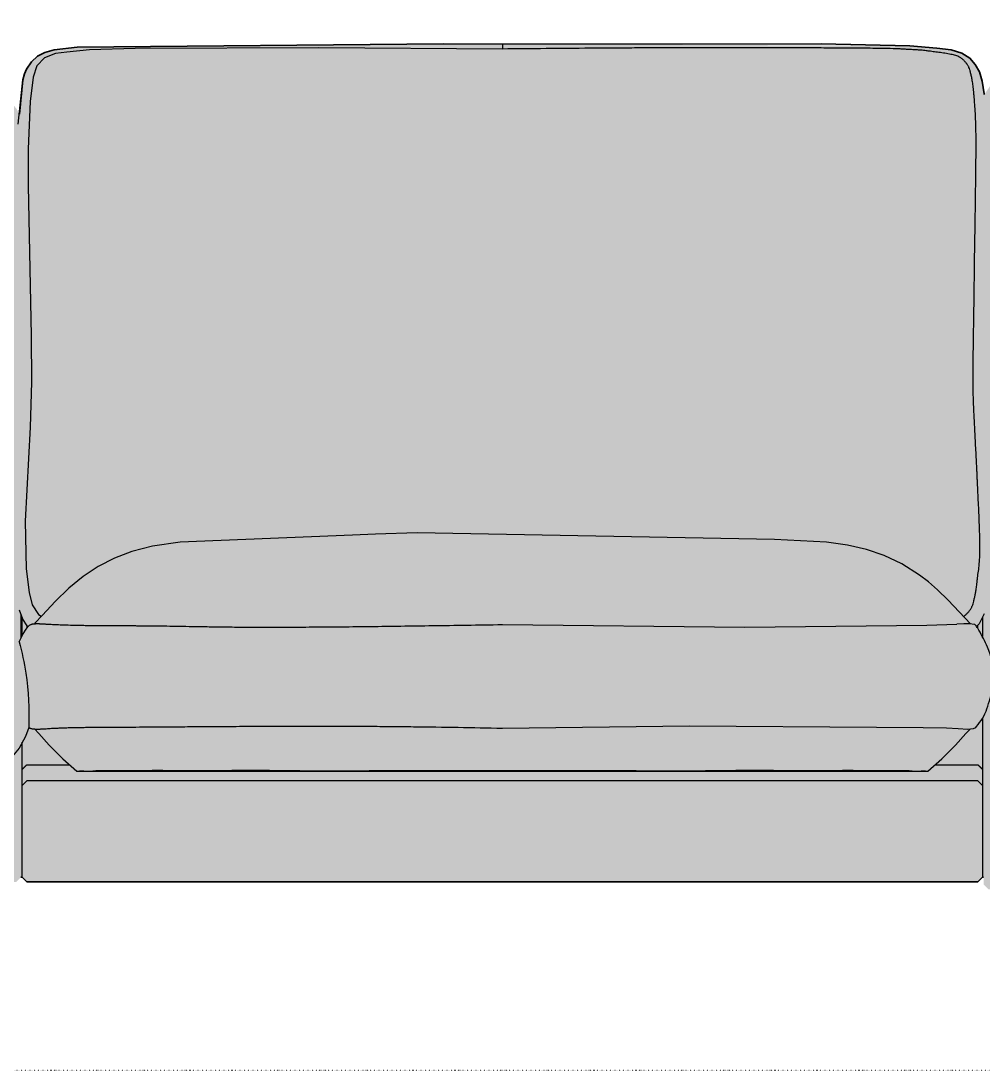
# Model space of a CAD drawing. Header units: millimetres. Extents: x -9 to 4756, y -3292 to 797.
# Drawn here: x 782 to 1513, y 0 to 797 of the extents above; entities that cross this region are included whole.
import ezdxf

# ---------------------------------------------------------------- set-up
doc = ezdxf.new("R2010")
doc.units = ezdxf.units.MM
doc.linetypes.add('Dots', pattern=[1, 0, -1])
doc.layers.add('Blocks', color=7, linetype='Continuous')
doc.layers.add('Blocks$Fill', color=7, linetype='Continuous', true_color=0xffffff)
for name, color, linetype, lineweight, true_color in [('Blocks$Inner', 7, 'Continuous', 25, 0x007f00), ('Blocks$Outline', 7, 'Continuous', 35, 0xff3f3f), ('Groud', 7, 'Dots', 25, 0x243775)]:
    doc.layers.add(name, color=color, linetype=linetype, lineweight=lineweight, true_color=true_color)

# ---------------------------------------------------------------- blocks, each defined once
blk = doc.blocks.new('Lune JH302 Sofa Front')
at = {"layer": 'Blocks$Fill'}
blk.add_hatch(color=256, dxfattribs=at).paths.add_polyline_path([(1513.61, 740.61), (1524.28, 756.15), (1532.53, 764.01), (1542.59, 771.14), (1579.07, 785.66), (1616.95, 792.49), (1667.57, 796.13), (1744.49, 796.53), (1853.2, 791.47), (1997.39, 784.94), (2062.62, 789.47), (2101.69, 786.38), (2126.62, 776.69), (2149.95, 760.5), (2167.71, 740.4), (2181.19, 715.71), (2184.92, 703), (2198.76, 697.92), (2225.7, 681.37), (2248.18, 658.94), (2263.71, 634.96), (2282.11, 601.84), (2285.75, 595.07), (2292.17, 590.11), (2303.21, 561.32), (2303.39, 555.42), (2303.65, 543.39), (2303.58, 530.12), (2302.08, 461.15), (2294.01, 295.19), (2293.19, 242.74), (2293.19, 240.25), (2293.22, 224.32), (2292.96, 223.72), (2292.66, 223.08), (2292.01, 221.74), (2290.55, 218.89), (2290.45, 218.08), (2290.32, 217.27), (2290.16, 216.46), (2290.07, 216.06), (2289.97, 215.66), (2289.53, 214.07), (2289.44, 213.67), (2289.4, 213.47), (2289.36, 213.27), (2289.33, 213.07), (2289.31, 212.97), (2289.3, 212.87), (2289.29, 212.77), (2289.29, 212.67), (2289.28, 212.57), (2289.28, 212.47), (2289.28, 212.37), (2289.28, 212.27), (2289.28, 212.17), (2289.29, 212.07), (2289.3, 211.97), (2289.31, 211.87), (2289.32, 211.77), (2289.34, 211.67), (2289.37, 211.47), (2289.41, 211.27), (2289.46, 211.07), (2289.51, 210.87), (2289.62, 210.48), (2289.94, 209.49), (2289.97, 209.39), (2290, 209.29), (2290.02, 209.21), (2290.03, 209.17), (2290.03, 209.13), (2290.04, 209.11), (2290.04, 209.08), (2290.04, 209.06), (2290.04, 209.04), (2290.04, 209.02), (2290.05, 209), (2290.05, 208.98), (2290.04, 208.96), (2290.04, 208.94), (2290.04, 208.92), (2290.04, 208.91), (2290.04, 208.9), (2290.04, 208.89), (2290.04, 208.88), (2290.03, 208.87), (2290.03, 208.86), (2290.03, 208.85), (2290.03, 208.84), (2290.02, 208.83), (2290.02, 208.82), (2290.02, 208.8), (2290.01, 208.79), (2290.01, 208.78), (2290, 208.77), (2290, 208.76), (2290, 208.75), (2289.99, 208.74), (2289.99, 208.73), (2289.98, 208.72), (2289.97, 208.71), (2289.97, 208.7), (2289.96, 208.69), (2289.96, 208.68), (2289.95, 208.67), (2289.94, 208.66), (2289.93, 208.65), (2289.93, 208.64), (2289.92, 208.63), (2289.9, 208.61), (2289.89, 208.59), (2289.87, 208.57), (2289.85, 208.55), (2276.07, 193.18), (2262.53, 181.15), (2245.89, 168.91), (2224.08, 155.57), (2210.93, 148.5), (2181.92, 134.33), (2181.89, 134.31), (2181.85, 134.3), (2181.81, 134.28), (2181.77, 134.26), (2181.73, 134.25), (2181.68, 134.23), (2181.58, 134.2), (2181.46, 134.16), (2181.33, 134.13), (2181.19, 134.1), (2181.04, 134.06), (2179.51, 133.73), (2177.79, 133.46), (2177.25, 133.39), (2176.67, 133.32), (2175.39, 133.22), (2164.19, 132.75), (2126.85, 132.23), (2126.85, 126), (2112.74, 126), (2109.96, 2.81), (2106.96, 0), (2083.52, 0), (2080.52, 2.81), (2078.5, 83.08), (2077.74, 126), (2074.43, 126), (2071.9, 3.06), (2068.9, 0), (2045.46, 0), (2042.46, 3.06), (2040.45, 90.33), (2039.76, 132.32), (1751.97, 132.54), (1751.97, 126), (1737.86, 126), (1735.08, 2.81), (1732.08, 0), (1708.63, 0), (1705.63, 2.81), (1703.62, 83.08), (1702.86, 126), (1688.74, 126), (1688.74, 132.73), (1548.88, 134.27), (1540.46, 134.68), (1539.4, 134.76), (1538.03, 134.91), (1537.04, 135.04), (1536.56, 135.12), (1533.89, 135.62), (1529.44, 136.27), (1526.79, 136.58), (1521.49, 137.1), (1519.11, 137.25), (1518.26, 137.27), (1517.19, 137.28), (1516.93, 137.29), (1516.74, 137.29), (1514.97, 139.04), (1513.2, 140.79), (1513.2, 146.37), (1512.25, 146.37), (1508.75, 142.87), (786.39, 142.87), (782.89, 146.37), (781.89, 146.37), (778.39, 142.87), (548.55, 142.22), (226.65, 140.16), (226.65, 134), (211.91, 134), (209.14, 2.99), (206.14, 0), (182.69, 0), (179.69, 2.99), (177.68, 88.35), (176.92, 134), (163.42, 134), (163.42, 139.71), (136.57, 139.84), (131.65, 140.1), (120.06, 141.64), (109.24, 143.53), (89.03, 148.4), (54.11, 162.37), (28.85, 180.08), (12.03, 200.29), (2.22, 222.39), (1.67, 224.07), (1.67, 224.08), (1.67, 224.08), (1.67, 224.08), (1.67, 224.09), (1.66, 224.09), (1.66, 224.09), (1.66, 224.09), (1.66, 224.09), (1.66, 224.1), (1.66, 224.1), (1.66, 224.1), (1.66, 224.1), (1.66, 224.1), (1.66, 224.11), (1.66, 224.11), (1.66, 224.11), (1.66, 224.11), (1.66, 224.11), (1.66, 224.12), (1.66, 224.12), (1.66, 224.12), (1.66, 224.12), (1.66, 224.12), (1.66, 224.13), (1.66, 224.13), (1.66, 224.13), (1.66, 224.13), (1.66, 224.13), (1.66, 224.14), (1.66, 224.14), (1.66, 224.14), (1.66, 224.14), (1.66, 224.14), (1.66, 224.15), (1.66, 224.15), (1.66, 224.15), (1.66, 224.15), (1.66, 224.15), (1.66, 224.16), (1.66, 224.16), (1.66, 224.16), (1.66, 224.16), (1.66, 224.16), (1.66, 224.17), (1.66, 224.17), (1.66, 224.17), (1.67, 224.17), (1.67, 224.17), (1.67, 224.18), (1.67, 224.18), (1.67, 224.19), (1.68, 224.19), (1.68, 224.19), (1.68, 224.2), (1.69, 224.2), (1.69, 224.21), (1.69, 224.21), (1.7, 224.21), (1.7, 224.22), (1.7, 224.22), (1.71, 224.23), (1.71, 224.23), (1.72, 224.23), (1.72, 224.24), (1.73, 224.25), (1.74, 224.25), (1.75, 224.26), (1.76, 224.27), (1.78, 224.28), (1.79, 224.28), (1.8, 224.29), (1.82, 224.3), (1.83, 224.31), (1.86, 224.32), (1.86, 224.32), (1.86, 224.32), (1.9, 242.74), (1.7, 266.79), (-0.15, 323.58), (-8.48, 529.41), (-8.53, 546.87), (-8.12, 566.39), (-8.16, 568.78), (4.95, 591.73), (9.66, 595.6), (20.76, 616.06), (37.54, 645.3), (52.91, 666.19), (75.05, 685.49), (102.77, 700.91), (116.43, 705.13), (128.93, 726.23), (148.3, 746.04), (171.02, 760.2), (198.2, 769.3), (225.36, 771.48), (258.78, 769.07), (337.11, 766.85), (410.72, 770.92), (690.62, 772.46), (716.02, 767.55), (753.29, 753.16), (763.35, 746.16), (771.6, 738.42), (778.75, 729.48), (780.65, 725.83), (783.34, 751.8), (784.63, 756.29), (786.09, 759.83), (789.8, 765.51), (794.47, 769.7), (800.09, 772.67), (807.15, 774.7), (824.49, 776.59), (1102.84, 779.13), (1457.15, 777.74), (1477.65, 775.93), (1488.47, 774.6), (1496.65, 771.98), (1502.59, 768.22), (1506.86, 763.55), (1509.94, 757.81), (1512.03, 750.77), (1513.57, 741.2)], flags=0)
at = {"layer": 'Blocks$Inner'}
for p, q in [((788.14, 362.51), (790.32, 353.27)), ((786.39, 231.85), (818.72, 231.85)), ((1476.48, 231.85), (1508.75, 231.85)), ((782.89, 216.15), (782.89, 228.37)), ((1512.25, 228.37), (1512.25, 216.15)), ((1508.75, 219.58), (786.39, 219.58))]:
    blk.add_line(p, q, dxfattribs=at)
for points in [[(787.21, 336.55), (786.51, 337.22), (783.27, 342.38), (780.79, 349.1)], [(779.85, 718.14), (783.34, 751.8), (784.63, 756.29), (786.09, 759.83), (789.8, 765.51), (794.47, 769.7), (800.09, 772.67), (807.15, 774.7), (824.49, 776.59), (1102.84, 779.13), (1147.62, 778.99), (1389.83, 779.08), (1457.15, 777.74), (1477.65, 775.93), (1488.47, 774.6), (1496.65, 771.98), (1502.59, 768.22), (1506.86, 763.55), (1509.94, 757.81), (1512.03, 750.77), (1513.57, 741.2)], [(1513.47, 346.29), (1509.79, 338.77), (1507.87, 336.67)], [(1147.57, 775.22), (1008.15, 776.17), (868.76, 775.75), (833.95, 774.56), (816.63, 772.85), (808, 771.74), (799.7, 768.62), (793.88, 762.53), (791.08, 753.85), (788.86, 735.27), (787.35, 699.48), (787.41, 671.54), (789.67, 557.39), (789.85, 522.27), (788.88, 488.16), (785.01, 416.63), (785.77, 380.56), (788.14, 362.53)], [(1503.14, 338.75), (1486.27, 356.88), (1478.18, 364.64), (1471.19, 370.65), (1464.57, 375.72), (1450.94, 384.37), (1437.72, 390.66), (1424.23, 395.27), (1409.87, 398.53), (1393.79, 400.67), (1354.41, 402.77), (1082.78, 407.94), (1051.29, 406.85), (1033.63, 406.11), (902.87, 400.67), (881.73, 397.74), (866.23, 393.76), (852.82, 388.61), (840.61, 382.24), (829.17, 374.64), (818.31, 365.81), (807.89, 355.84), (798.17, 345.45), (792.48, 339.23), (792.14, 338.89)], [(790.33, 353.27), (795.12, 345.95), (797.35, 344.55)], [(780.55, 325.2), (783.91, 331.74), (783.95, 331.8), (784.09, 332.03), (785.3, 333.95), (787.08, 336.41)], [(1147.57, 338.24), (1331.79, 336.3), (1423.89, 337.37), (1469.94, 337.72), (1492.87, 338.56)], [(1507.41, 337.28), (1506.44, 338.19), (1502.17, 338.91), (1498.07, 338.87), (1492.87, 338.56)], [(787.99, 260.15), (785.43, 253.31), (780.41, 244.47), (774.25, 236.86), (771.98, 235.82), (768.17, 235.67), (757.34, 237.3), (745.6, 239.87)], [(792.1, 258.97), (795.37, 255.46), (803.43, 246.66), (813.77, 236.19), (824.42, 226.86)], [(824.42, 226.86), (1470.79, 226.86), (1481.44, 236.21), (1491.78, 246.7), (1499.77, 255.45), (1503.16, 259.09)], [(1147.57, 259.59), (1289.65, 261.29), (1431.73, 260.43), (1467.24, 260.16), (1484.99, 259.7), (1493.74, 259.21), (1501.09, 258.89), (1505.38, 259.3), (1507.19, 260.15), (1507.71, 260.82)], [(781.89, 146.37), (782.89, 146.37)], [(1512.25, 146.37), (1508.75, 142.87), (786.39, 142.87), (782.89, 146.37)], [(1512.25, 146.37), (1513.2, 146.37)]]:
    blk.add_lwpolyline(points, dxfattribs=at)
for points, knots in [([(1147.62, 778.99), (1147.62, 778.99), (1147.61, 778.92), (1147.59, 777.62), (1147.57, 775.22)], [0.7069675, 0.7069675, 0.7069675, 0.7069675, 0.7222222, 1, 1, 1, 1]), ([(1507.54, 703.66), (1507.47, 707.75), (1507.31, 715.6), (1507.01, 724.66), (1506.6, 731.74), (1506.22, 736.48), (1505.89, 739.99), (1505.65, 742.64), (1505.4, 745.17), (1505.05, 748.13), (1504.59, 751.26), (1504.08, 753.86), (1503.65, 755.74), (1503.31, 757.12), (1502.99, 758.4), (1502.59, 759.83), (1502.19, 760.99), (1501.7, 762.02), (1501.28, 762.76), (1500.87, 763.38), (1500.49, 763.89), (1500.17, 764.29), (1499.84, 764.7), (1499.41, 765.23), (1498.64, 766.15), (1497.43, 767.41), (1495.86, 768.57), (1494.25, 769.41), (1492.39, 770.18), (1489.38, 771), (1485, 771.81), (1481.1, 772.37), (1478.04, 772.79), (1475.8, 773.08), (1473.79, 773.37), (1471.42, 773.7), (1469.2, 774), (1466.62, 774.26), (1464.4, 774.45), (1462.18, 774.59), (1460.15, 774.7), (1458.43, 774.78), (1456.73, 774.87), (1454.74, 774.98), (1452.5, 775.11), (1449.79, 775.27), (1445.51, 775.46), (1439.35, 775.62), (1429.48, 775.75), (1419.84, 775.83), (1407.28, 775.92), (1392.14, 776.01), (1375.1, 776.11), (1356.71, 776.19), (1337.57, 776.23), (1318.27, 776.23), (1302.56, 776.22), (1290.5, 776.19), (1281.84, 776.16), (1273.4, 776.14), (1262.08, 776.09), (1247.99, 776.02), (1231.12, 775.92), (1208.71, 775.77), (1180.81, 775.54), (1158.62, 775.33), (1147.57, 775.22)], [0.6004834, 0.6004834, 0.6004834, 0.6004834, 0.6086923, 0.6176209, 0.6265495, 0.6354781, 0.6399423, 0.6444066, 0.6488709, 0.6533352, 0.6622638, 0.6711923, 0.6756566, 0.6801209, 0.6845852, 0.6890495, 0.6979781, 0.7024423, 0.7069066, 0.7113709, 0.7136031, 0.7158352, 0.7180673, 0.7202995, 0.7247638, 0.7336923, 0.7426209, 0.7470852, 0.7515495, 0.7604781, 0.7694066, 0.7783352, 0.7827995, 0.7872638, 0.7917281, 0.7961923, 0.8051209, 0.8095852, 0.8140495, 0.8185138, 0.8207459, 0.8229781, 0.8252102, 0.8274423, 0.8319066, 0.8363709, 0.8408352, 0.8497638, 0.8542281, 0.8586923, 0.8631566, 0.8676209, 0.8720852, 0.8765495, 0.8810138, 0.8854781, 0.8899423, 0.8921745, 0.8944066, 0.8966388, 0.8988709, 0.9033352, 0.9077995, 0.9122638, 0.9211923, 0.9301209, 0.9301209, 0.9301209, 0.9301209]), ([(1497.88, 344.43), (1497.9, 344.44), (1498.49, 344.79), (1499.61, 345.61), (1501.15, 347.14), (1502.52, 348.84), (1503.49, 350.31), (1504.13, 351.45), (1504.67, 352.58), (1505.19, 354.03), (1505.62, 355.67), (1505.96, 357.17), (1506.24, 358.43), (1506.53, 359.73), (1506.88, 361.45), (1507.21, 363.28), (1507.54, 365.39), (1507.78, 367.15), (1507.98, 368.81), (1508.15, 370.27), (1508.27, 371.45), (1508.41, 372.65), (1508.61, 374.21), (1509.01, 376.96), (1509.62, 381.16), (1510.11, 386.49), (1510.34, 391.89), (1510.4, 396.59), (1510.33, 402.19), (1510.1, 410.79), (1509.71, 420.59), (1509.24, 430.81), (1508.87, 438.5), (1508.58, 444.75), (1508.35, 449.57), (1508.2, 453.03), (1508.04, 456.47), (1507.82, 461.16), (1507.51, 467.12), (1507.13, 474.32), (1506.61, 483.81), (1506.13, 492.9), (1505.74, 501.04), (1505.52, 506.61), (1505.37, 511.3), (1505.23, 516.47), (1505.18, 520.58), (1505.17, 524.58), (1505.19, 527.77), (1505.22, 530.79), (1505.24, 533.55), (1505.25, 535.84), (1505.27, 538.26), (1505.3, 541.53), (1505.34, 545.75), (1505.41, 551.06), (1505.52, 558.54), (1505.65, 565.69), (1505.76, 571.26), (1507.54, 703.66)], [0.321178, 0.321178, 0.321178, 0.321178, 0.3214286, 0.3303571, 0.3392857, 0.3482143, 0.3571429, 0.3616071, 0.3660714, 0.375, 0.3839286, 0.3883929, 0.3928571, 0.3973214, 0.4017857, 0.4107143, 0.4151786, 0.4196429, 0.4241071, 0.4263393, 0.4285714, 0.4308036, 0.4330357, 0.4375, 0.4464286, 0.4553571, 0.4598214, 0.4642857, 0.46875, 0.4732143, 0.4821429, 0.4866071, 0.4910714, 0.4955357, 0.4977679, 0.5, 0.5022321, 0.5044643, 0.5089286, 0.5133929, 0.5178571, 0.5267857, 0.53125, 0.5357143, 0.5401786, 0.5446429, 0.5535714, 0.5580357, 0.5625, 0.5669643, 0.5691964, 0.5714286, 0.5736607, 0.5758929, 0.5803571, 0.5848214, 0.5892857, 0.5982143, 0.6004834, 0.6004834, 0.6004834, 0.6004834]), ([(781.89, 346.1), (781.89, 346), (781.89, 345.9), (781.89, 345.8), (781.89, 345.18), (781.89, 341.11), (781.89, 335.16), (781.89, 329.85), (781.89, 327.98), (781.89, 327.92), (781.89, 327.86), (781.89, 327.8)], [0.74561388, 0.74561388, 0.74561388, 0.74561388, 0.74621715, 0.74621715, 0.74621715, 0.75, 0.77083333, 0.78214299, 0.78214299, 0.78214299, 0.78249229, 0.78249229, 0.78249229, 0.78249229]), ([(782.89, 329.74), (782.89, 329.87), (782.89, 332.87), (782.89, 337.41), (782.89, 341.82), (782.89, 343.36)], [-394.052435, -394.052435, -394.052435, -394.052435, -393.651405, -384.852886, -380.151139, -380.151139, -380.151139, -380.151139]), ([(1512.25, 343.8), (1512.25, 343.66), (1512.25, 343.52), (1512.25, 343.39), (1512.25, 343.39), (1512.25, 343.39), (1512.25, 343.39), (1512.25, 341.84), (1512.25, 337.42), (1512.25, 332.9), (1512.25, 329.94), (1512.25, 329.84), (1512.25, 329.84), (1512.25, 329.84), (1512.25, 329.84), (1512.25, 329.59), (1512.25, 329.35), (1512.25, 329.1)], [379.709181, 379.709181, 379.709181, 379.709181, 380.125662, 380.125662, 380.125662, 380.125886, 380.125886, 380.125886, 384.852886, 393.651405, 393.950239, 393.950239, 393.950239, 393.950558, 393.950558, 393.950558, 394.709221, 394.709221, 394.709221, 394.709221]), ([(786.39, 337.41), (786.39, 336.77), (786.39, 336.14), (786.39, 335.51), (786.39, 335.49), (786.39, 335.47), (786.39, 335.45)], [0.770081665, 0.770081665, 0.770081665, 0.770081665, 0.773925872, 0.773925872, 0.773925872, 0.774035825, 0.774035825, 0.774035825, 0.774035825]), ([(787.08, 336.41), (787.26, 336.6), (787.61, 337.02), (788.37, 337.69), (789.19, 338.21), (789.85, 338.5), (790.31, 338.65), (790.76, 338.76), (791.23, 338.82), (791.71, 338.86), (792.19, 338.89), (792.59, 338.9), (792.92, 338.91), (793.16, 338.92), (793.4, 338.93), (793.64, 338.93), (793.84, 338.94), (794, 338.94), (794.12, 338.94), (794.24, 338.94), (794.35, 338.94), (794.46, 338.94), (794.6, 338.94), (794.78, 338.94), (795.06, 338.94), (795.39, 338.93), (795.8, 338.92), (796.23, 338.9), (796.62, 338.89), (796.97, 338.88), (797.24, 338.87), (797.49, 338.85), (797.7, 338.85), (797.87, 338.84), (798.03, 338.83), (798.23, 338.82), (798.46, 338.81), (798.71, 338.79), (799.03, 338.77), (799.43, 338.73), (799.98, 338.69), (800.69, 338.64), (801.66, 338.58), (802.95, 338.51), (804.72, 338.41), (806.83, 338.31), (809.9, 338.18), (814.4, 338.01), (819.96, 337.86), (825.15, 337.74), (829.5, 337.65), (834.07, 337.56), (838.72, 337.51), (843.66, 337.47), (848.98, 337.45), (854.84, 337.44), (861.34, 337.42), (867.42, 337.4), (872.73, 337.38), (876.99, 337.36), (881.39, 337.32), (887.26, 337.26), (894.81, 337.14), (904.4, 336.98), (914.76, 336.79), (926.15, 336.59), (938.8, 336.42), (952.94, 336.29), (968.9, 336.26), (986.54, 336.31), (1005.43, 336.41), (1025.71, 336.57), (1054.53, 336.88), (1093.95, 337.42), (1129.1, 337.97), (1147.57, 338.24)], [0, 0, 0, 0, 0.0061783, 0.016595, 0.0270117, 0.03222, 0.0374283, 0.0426367, 0.047845, 0.0530533, 0.0582617, 0.06347, 0.0660742, 0.0686783, 0.0712825, 0.0738867, 0.0764908, 0.0777929, 0.079095, 0.0803971, 0.0816992, 0.0830012, 0.0843033, 0.0869075, 0.0895117, 0.09472, 0.0999283, 0.1051367, 0.110345, 0.1129492, 0.1155533, 0.1181575, 0.1194596, 0.1207617, 0.1220637, 0.1233658, 0.12597, 0.1285742, 0.1311783, 0.1363867, 0.141595, 0.1468033, 0.1520117, 0.15722, 0.1624283, 0.1676367, 0.172845, 0.1832617, 0.1936783, 0.1988867, 0.204095, 0.2093033, 0.2145117, 0.21972, 0.2249283, 0.2301367, 0.235345, 0.2405533, 0.2431575, 0.2457617, 0.2483658, 0.25097, 0.2561783, 0.2613867, 0.266595, 0.2718033, 0.2770117, 0.28222, 0.2874283, 0.2926367, 0.297845, 0.3030533, 0.3082617, 0.3186783, 0.329095, 0.329095, 0.329095, 0.329095]), ([(1507.71, 260.82), (1509.32, 262.8), (1514.37, 269.05), (1518.32, 282.28), (1522.54, 300.65), (1517.88, 318.86), (1511.56, 330.47), (1508.52, 335.77), (1507.73, 336.85), (1507.41, 337.28)], [76.511543, 76.511543, 76.511543, 76.511543, 84.122668, 100.483963, 117.126198, 140.232215, 154.488926, 156.945214, 158.521732, 158.521732, 158.521732, 158.521732]), ([(780.55, 325.2), (782.49, 317.27), (787.7, 295.95), (787.88, 273.96), (787.99, 260.15)], [1.635244, 1.635244, 1.635244, 1.635244, 26.075789, 67.290234, 67.290234, 67.290234, 67.290234]), ([(1512.25, 266.92), (1512.25, 264.37), (1512.25, 259.82), (1512.25, 253.4), (1512.25, 243.04), (1512.25, 234.73), (1512.25, 228.75), (1512.25, 228.37)], [459.885338, 459.885338, 459.885338, 459.885338, 468.30342, 475.042, 481.780581, 504.583494, 506.11336, 506.11336, 506.11336, 506.11336]), ([(787.99, 260.15), (788.05, 260.1), (788.11, 260.04), (788.22, 259.93), (788.4, 259.8), (788.57, 259.7), (788.76, 259.6), (789.02, 259.49), (789.39, 259.38), (789.95, 259.24), (790.71, 259.11), (791.7, 258.99), (792.86, 258.91), (794.18, 258.88), (795.41, 258.89), (796.46, 258.93), (797.58, 258.97), (799.08, 259.05), (801, 259.17), (803.1, 259.32), (805.09, 259.45), (807.04, 259.56), (808.96, 259.64), (810.82, 259.72), (812.47, 259.79), (814.21, 259.85), (815.9, 259.91), (817.69, 259.95), (819.65, 260), (821.85, 260.04), (824.39, 260.09), (826.85, 260.13), (829.04, 260.17), (830.87, 260.2), (832.66, 260.23), (834.78, 260.25), (837.21, 260.27), (840.17, 260.28), (844.78, 260.29), (851.3, 260.32), (861.52, 260.39), (871.42, 260.45), (884.25, 260.54), (899.67, 260.65), (917.02, 260.77), (935.71, 260.89), (955.15, 261.02), (974.74, 261.14), (990.68, 261.2), (1002.92, 261.21), (1011.7, 261.2), (1020.27, 261.17), (1031.74, 261.12), (1046.02, 261.03), (1063.1, 260.88), (1085.79, 260.63), (1114.01, 260.22), (1136.41, 259.81), (1147.57, 259.59)], [67.2902342, 67.2902342, 67.2902342, 67.2902342, 67.2913198, 67.3021894, 67.3076242, 67.313059, 67.3184938, 67.3239285, 67.3347981, 67.3456677, 67.3565372, 67.3674068, 67.3782764, 67.3891459, 67.4000155, 67.4054503, 67.4108851, 67.4217546, 67.4326242, 67.4434938, 67.4543633, 67.4652329, 67.4761025, 67.4815372, 67.486972, 67.4924068, 67.4978416, 67.5032764, 67.5087111, 67.5141459, 67.5195807, 67.5250155, 67.5277329, 67.5304503, 67.5331677, 67.5358851, 67.5413198, 67.5467546, 67.5521894, 67.563059, 67.5684938, 67.5739285, 67.5793633, 67.5847981, 67.5902329, 67.5956677, 67.6011025, 67.6065372, 67.611972, 67.6146894, 67.6174068, 67.6201242, 67.6228416, 67.6282764, 67.6337111, 67.6391459, 67.6500155, 67.6608851, 67.6608851, 67.6608851, 67.6608851]), ([(782.89, 228.37), (782.89, 228.75), (782.89, 234.73), (782.89, 241.47), (782.89, 248.14), (782.89, 248.39), (782.89, 248.39), (782.89, 248.39), (782.89, 248.39), (782.89, 248.54), (782.89, 248.69), (782.89, 248.83)], [1525.381723, 1525.381723, 1525.381723, 1525.381723, 1526.911589, 1549.714501, 1550.582592, 1550.582592, 1550.582592, 1550.586264, 1550.586264, 1550.586264, 1551.105348, 1551.105348, 1551.105348, 1551.105348]), ([(824.42, 226.86), (824.42, 226.86), (824.42, 226.86), (824.46, 226.87), (824.56, 226.9), (824.82, 226.95), (825.28, 226.95), (825.87, 226.98), (826.55, 227.07), (827.33, 227.11), (828.14, 227.11), (828.85, 227.08), (829.7, 227.02), (831.03, 226.94), (832.95, 226.89), (835.42, 226.99), (837.76, 227.23), (839.76, 227.41), (841.68, 227.44), (843.36, 227.38), (844.87, 227.32), (845.7, 227.3), (846.13, 227.3)], [0, 0, 0, 0, 0.0042246, 0.0086966, 0.0176406, 0.0265847, 0.0355287, 0.0444727, 0.0534168, 0.0623608, 0.0668328, 0.0713049, 0.0757769, 0.0802489, 0.0891929, 0.098137, 0.107081, 0.116025, 0.1249691, 0.1339131, 0.1383851, 0.1428568, 0.1428568, 0.1428568, 0.1428568]), ([(846.13, 227.3), (846.56, 227.3), (847.46, 227.3), (849.31, 227.3), (851.79, 227.32), (855.02, 227.35), (858.53, 227.38), (862.39, 227.37), (866.56, 227.37), (870.22, 227.38), (873.19, 227.41), (874.72, 227.42), (875.46, 227.43)], [0.14285682, 0.14285682, 0.14285682, 0.14285682, 0.14732111, 0.1517854, 0.16071397, 0.16964254, 0.17857111, 0.18749968, 0.19642825, 0.20535682, 0.20982111, 0.21428536, 0.21428536, 0.21428536, 0.21428536]), ([(875.46, 227.43), (876.2, 227.44), (877.64, 227.46), (880.27, 227.53), (883.47, 227.6), (888.08, 227.59), (894.34, 227.47), (903.24, 227.33), (913.87, 227.29), (923.33, 227.36), (930.74, 227.44), (936.14, 227.49), (941.06, 227.54), (947.03, 227.62), (954.13, 227.69), (963.99, 227.64), (977.18, 227.47), (995.71, 227.26), (1013.96, 227.2), (1029.23, 227.22), (1040.77, 227.27), (1050.24, 227.32), (1057.62, 227.36), (1062.99, 227.38), (1068.28, 227.39), (1075.35, 227.4), (1084.19, 227.41), (1094.78, 227.41), (1108.91, 227.39), (1126.57, 227.36), (1147.78, 227.33), (1168.99, 227.36), (1186.66, 227.39), (1200.8, 227.41), (1211.4, 227.41), (1220.24, 227.4), (1227.32, 227.39), (1232.61, 227.37), (1237.98, 227.35), (1245.36, 227.32), (1254.83, 227.27), (1266.38, 227.22), (1281.65, 227.19), (1299.9, 227.26), (1318.43, 227.47), (1331.62, 227.64), (1341.49, 227.69), (1348.59, 227.62), (1354.56, 227.54), (1359.48, 227.49), (1364.89, 227.44), (1372.3, 227.36), (1381.75, 227.29), (1392.38, 227.33), (1401.29, 227.47), (1407.55, 227.59), (1412.15, 227.6), (1415.35, 227.53), (1417.97, 227.46), (1419.41, 227.44), (1420.15, 227.43)], [0.2142854, 0.2142854, 0.2142854, 0.2142854, 0.2187496, 0.2232139, 0.2321425, 0.2410711, 0.2499996, 0.2589282, 0.2678568, 0.2767854, 0.2812496, 0.2857139, 0.2901782, 0.2946425, 0.3035711, 0.3124996, 0.3214282, 0.3303568, 0.3392854, 0.3437496, 0.3482139, 0.3526782, 0.3549104, 0.3571425, 0.3593746, 0.3616068, 0.3660711, 0.3705354, 0.3749996, 0.3839282, 0.3928568, 0.4017854, 0.4107139, 0.4151782, 0.4196425, 0.4241068, 0.4263389, 0.4285711, 0.4308032, 0.4330354, 0.4374996, 0.4419639, 0.4464282, 0.4553568, 0.4642854, 0.4732139, 0.4821425, 0.4910711, 0.4955354, 0.4999996, 0.5044639, 0.5089282, 0.5178568, 0.5267854, 0.5357139, 0.5446425, 0.5535711, 0.5624996, 0.5669639, 0.5714282, 0.5714282, 0.5714282, 0.5714282]), ([(1420.15, 227.43), (1420.89, 227.42), (1422.41, 227.41), (1425.38, 227.38), (1429.02, 227.37), (1433.18, 227.38), (1437.01, 227.38), (1440.51, 227.35), (1443.73, 227.32), (1446.19, 227.3), (1448.04, 227.3), (1448.93, 227.3), (1449.36, 227.3)], [0.57142821, 0.57142821, 0.57142821, 0.57142821, 0.57589245, 0.58035674, 0.58928531, 0.59821388, 0.60714245, 0.61607102, 0.62499959, 0.63392816, 0.63839245, 0.64285674, 0.64285674, 0.64285674, 0.64285674]), ([(1449.36, 227.3), (1449.78, 227.3), (1450.61, 227.32), (1452.1, 227.38), (1453.77, 227.44), (1455.67, 227.41), (1457.65, 227.23), (1459.96, 227), (1462.4, 226.89), (1464.3, 226.94), (1465.61, 227.02), (1466.45, 227.08), (1467.15, 227.11), (1467.95, 227.11), (1468.72, 227.07), (1469.39, 226.98), (1469.96, 226.95), (1470.42, 226.95), (1470.67, 226.9), (1470.76, 226.87), (1470.79, 226.86), (1470.79, 226.86), (1470.79, 226.86)], [0.6428567, 0.6428567, 0.6428567, 0.6428567, 0.6473207, 0.651785, 0.6607135, 0.6696421, 0.6785707, 0.6874993, 0.6964278, 0.7053564, 0.7098207, 0.714285, 0.7187493, 0.7232135, 0.7321421, 0.7410707, 0.7499993, 0.7589278, 0.7678564, 0.776785, 0.7812493, 0.7857135, 0.7857135, 0.7857135, 0.7857135]), ([(782.89, 146.37), (782.89, 146.82), (782.89, 147.81), (782.89, 149.58), (782.89, 151.68), (782.89, 154.17), (782.89, 157.08), (782.89, 160.5), (782.89, 164.39), (782.89, 168.73), (782.89, 173.54), (782.89, 178.84), (782.89, 183.74), (782.89, 187.95), (782.89, 191.27), (782.89, 194.77), (782.89, 199.66), (782.89, 205.74), (782.89, 211.76), (782.89, 215.15), (782.89, 216.15)], [1381.879869, 1381.879869, 1381.879869, 1381.879869, 1389.883926, 1398.182988, 1406.475171, 1414.767354, 1423.706316, 1432.645279, 1441.575791, 1450.506303, 1459.101717, 1467.697131, 1476.291039, 1480.587993, 1484.884948, 1489.282072, 1493.679196, 1502.472319, 1510.021689, 1513.160306, 1513.160306, 1513.160306, 1513.160306]), ([(1512.25, 216.15), (1512.25, 215.15), (1512.25, 211.76), (1512.25, 205.74), (1512.25, 199.66), (1512.25, 194.77), (1512.25, 191.27), (1512.25, 187.95), (1512.25, 183.74), (1512.25, 178.84), (1512.25, 173.54), (1512.25, 168.73), (1512.25, 164.39), (1512.25, 160.5), (1512.25, 157.08), (1512.25, 154.17), (1512.25, 151.68), (1512.25, 149.58), (1512.25, 147.81), (1512.25, 146.82), (1512.25, 146.37)], [518.334777, 518.334777, 518.334777, 518.334777, 521.473394, 529.022763, 537.815886, 542.213011, 546.610135, 550.907089, 555.204043, 563.797951, 572.393366, 580.98878, 589.919292, 598.849804, 607.788766, 616.727728, 625.019911, 633.312094, 641.611156, 649.615214, 649.615214, 649.615214, 649.615214])]:
    blk.add_open_spline(points, degree=3, knots=knots, dxfattribs=at)
for points in [[(1508.75, 335.54), (1508.75, 336.24), (1508.75, 336.93), (1508.75, 337.63)], [(786.39, 219.58), (785.8, 219), (784.62, 217.85), (783.46, 216.71), (782.89, 216.15)], [(1512.25, 216.15), (1511.68, 216.71), (1510.52, 217.85), (1509.34, 219), (1508.75, 219.58)]]:
    blk.add_open_spline(points, degree=3, dxfattribs=at)
for points, weights in [([(782.89, 228.37), (784.64, 230.11), (786.39, 231.85)], [0.904745360257, 0.904232306066, 0.903724393787]), ([(1508.75, 231.85), (1510.5, 230.11), (1512.25, 228.37)], [0.903724393787, 0.904232306066, 0.904745360257])]:
    blk.add_rational_spline(points, weights, degree=2, dxfattribs=at)
at = {"layer": 'Blocks$Outline'}
for points in [[(780.65, 725.83), (783.34, 751.8), (784.63, 756.29), (786.09, 759.83), (789.8, 765.51), (794.47, 769.7), (800.09, 772.67), (807.15, 774.7), (824.49, 776.59), (1102.84, 779.13), (1147.62, 778.99), (1389.83, 779.08), (1457.15, 777.74), (1477.65, 775.93), (1488.47, 774.6), (1496.65, 771.98), (1502.59, 768.22), (1506.86, 763.55), (1509.94, 757.81), (1512.03, 750.77), (1513.57, 741.2), (1513.61, 740.61)], [(782.89, 146.37), (781.89, 146.37)], [(1513.2, 146.37), (1512.25, 146.37)], [(1508.75, 142.87), (786.39, 142.87)]]:
    blk.add_lwpolyline(points, dxfattribs=at)
for points in [[(786.39, 142.87), (785.22, 144.04), (784.05, 145.2), (782.89, 146.37)], [(1512.25, 146.37), (1511.08, 145.2), (1509.92, 144.04), (1508.75, 142.87)]]:
    blk.add_open_spline(points, degree=3, dxfattribs=at)

msp = doc.modelspace()

# ---------------------------------------------------------------- linework, layer by layer
at = {"layer": 'Groud'}
msp.add_lwpolyline([(0, 0), (2312.39, 0)], dxfattribs=at)

# ---------------------------------------------------------------- block references
at = {"layer": 'Blocks'}
msp.add_blockref('Lune JH302 Sofa Front', (0, 0), dxfattribs=at)

doc.saveas('drawing.dxf')
